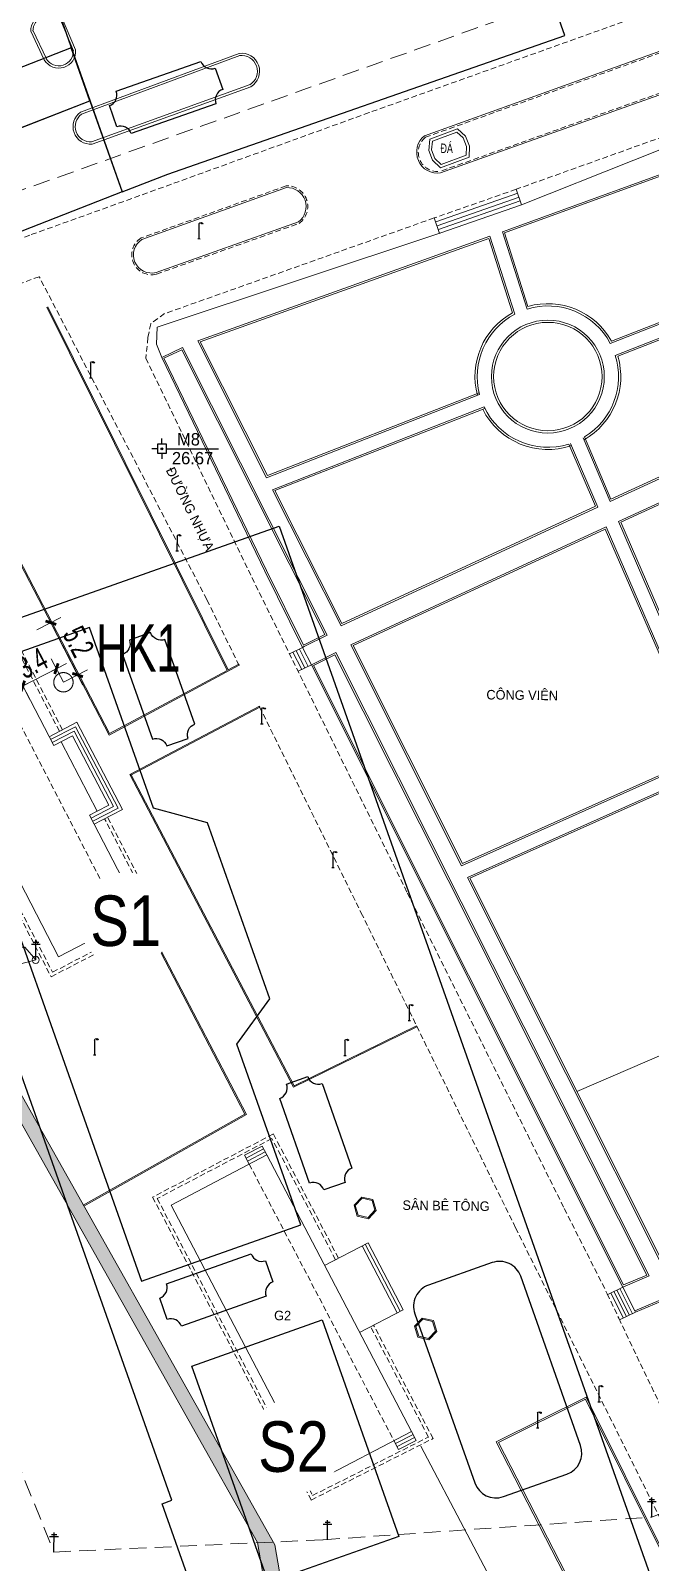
# Model space of a CAD drawing. Header units: inches. Extents: x 496359 to 501064, y 2374078 to 2377203.
# Drawn here: x 498723.6 to 498778.9, y 2376310.5 to 2376447.1 of the extents above; entities that cross this region are included whole.
import ezdxf
from ezdxf.enums import TextEntityAlignment as Align

# ---------------------------------------------------------------- set-up
doc = ezdxf.new("R2010")
doc.units = ezdxf.units.IN
doc.header["$MEASUREMENT"] = 0
doc.linetypes.add('DASHED', pattern=[0.75, 0.5, -0.25])
for name, color, linetype in [('cd', 7, 'Continuous'), ('chu', 6, 'Continuous'), ('MANH', 147, 'Continuous'), ('MOC - DC2', 1, 'Continuous')]:
    doc.layers.add(name, color=color, linetype=linetype)
for name, color, linetype, lineweight in [('EG Text2', 7, 'Continuous', 18), ('ISO', 252, 'Continuous', 20), ('LC Dim', 8, 'Continuous', 18), ('LC Net dam 1', 30, 'Continuous', 30), ('LC Net manh', 239, 'Continuous', 5)]:
    doc.layers.add(name, color=color, linetype=linetype, lineweight=lineweight)
doc.styles.add('dien giai', font='', dxfattribs={"width": 0.8})
doc.styles.add('EG Hai', font='')
doc.styles.add('style1', font='')
doc.styles.get('dien giai').set_extended_font_data('.VnArial NarrowH')
doc.styles.get('EG Hai').set_extended_font_data('.VnArial NarrowH')
doc.styles.get('style1').set_extended_font_data('.VnAvantH')
doc.dimstyles.new('DIM300', dxfattribs={"dimscale": 0.5, "dimtxt": 2, "dimasz": 0.006999999999999999, "dimexe": 1, "dimexo": 0, "dimgap": 0.4, "dimtad": 1, "dimtoh": 1, "dimdec": 1, "dimzin": 1, "dimdsep": 46, "dimtxsty": 'dien giai', "dimblk": 'rowdim', "dimcen": 2.5, "dimclrd": 256, "dimclre": 256, "dimclrt": 2, "dimazin": 0, "dimtfac": 1, "dimtdec": 1, "dimtix": 1, "dimtmove": 2, "dimatfit": 0, "dimldrblk": 'dot leader', "dimfxl": 2, "dimtolj": 1, "dimtzin": 0, "dimlwd": -1, "dimlwe": -1, "dimarcsym": 1})

# ---------------------------------------------------------------- blocks, each defined once
blk = doc.blocks.new('chieusang')
at = {"layer": 'cd', "extrusion": (-0.0005186573852502598, 0.0007689855314360053, 0.999999569827792)}
for p, q in [((-0.0332772229648981, 2.380425113989986, -0.001847772743636344), (0.09694692435004981, 2.571145074982269, -0.001926891952487519)), ((0.09694692435004981, 2.571145074982269, -0.001926891952487519), (0.3404489449858374, 2.614131450036439, -0.001833653691518666)), ((0.3404955751047964, 2.442447978222845, -0.001701607343849165), (0.3404489449858374, 2.614131450036439, -0.001833653691518666)), ((0.3404489449858374, 2.614131450036439, -0.001833653691518666), (0.5553371384485217, 2.542654872302592, -0.001667235817274015)), ((0.5553371384485217, 2.542654872302592, -0.001667235817274015), (0.5840042564504984, 2.471127641705607, -0.001597363969318533)), ((-0.1957841982675745, -5.325337224348914e-05, -0.0001015040129384026), (0.1957841982675745, 5.325337224348914e-05, 0.0001015040129384026)), ((-0.0332772229648981, 2.380425113989986, -0.001847772743636344), (-0.03263954915564682, 0.03259981881637941, -4.199755028322372e-05)), ((0.5410571493612224, 2.37096750359342, -0.001542617082999964), (0.3404955751047964, 2.442447978222845, -0.001701607343849165)), ((0.5840042564504984, 2.471127641705607, -0.001597363969318533), (0.5410571493612224, 2.37096750359342, -0.001542617082999964))]:
    blk.add_line(p, q, dxfattribs=at)
blk = doc.blocks.new('cdien')
at = {"layer": 'cd', "extrusion": (-0.0005186573852502598, 0.0007689855314360053, 0.999999569827792)}
for p, q in [((-0.7965127634761302, 2.784041248790004, -0.002830840675530411), (0.764202508418748, 2.784465769470103, -0.00202169027567578)), ((-0.459985754583613, 3.144412337993913, -0.002933418654703424), (0.4886843127005704, 3.1446703799744, -0.002441582137115539)), ((0, 0), (-0.001049704209435731, 3.504816721539669, -0.002972533856058668))]:
    blk.add_line(p, q, dxfattribs=at)
blk = doc.blocks.new('MOC')
at = {"layer": 'MOC - DC2'}
for points in [[(-0.3999999999650754, 0), (-0.8999999999650754, 0)], [(0, 0.3999999999068677), (0, 0.8999999999068677)], [(0.4000000000232831, 0), (5.02971992577659, 0)], [(0, -0.3999999999068677), (0, -0.8999999999068677)]]:
    blk.add_lwpolyline(points, dxfattribs=at)
blk.add_lwpolyline([(-0.3999999999650754, -0.3999999999068677), (0.4000000000232831, -0.3999999999068677), (0.4000000000232831, 0.3999999999068677), (-0.3999999999650754, 0.3999999999068677)], close=True, dxfattribs=at)
blk.add_circle((0, 0), 0.08684733777688874, dxfattribs=at)
blk = doc.blocks.new('Nền HT mới')
at = {"layer": 'MANH', "lineweight": 0}
h = blk.add_hatch(dxfattribs=at)
h.set_pattern_fill('HONEY', color=8, scale=3, angle=-0.7327842162542569, style=0)
h.set_pattern_definition([(359.2672157837458, (-528735.8516828566, -2369706.462628626), (0.5666073940458045, 0.3175390686054994), [0.375, -0.75]), (119.2672157837457, (-528735.8516828566, -2369706.462628626), (-0.5583005971293142, 0.3319268629130168), [0.375, -0.75]), (59.26721578374574, (-528735.8516828566, -2369706.462628626), (0.008306796916490222, 0.6494659315185162), [-0.75, 0.375])])
h.paths.add_polyline_path([(373.1092219020984, -3.722962686380924), (363.7961468409094, 10.34096246207264), (361.8658737213163, 12.35543450614568), (358.5673005026229, 31.52106355544311), (334.166376602142, 74.77947949985173), (334.6725568717857, 76.41932896519211), (360.1196794436592, 31.30619237752762), (363.3741134472702, 12.39702446054798), (365.0331065233377, 10.66566575313118), (370.7967490493947, 1.320650301353453), (373.562725156783, -3.471924832145305)])
at = {"layer": 'chu', "color": 1, "lineweight": 0, "elevation": -28.37660884582989}
blk.add_lwpolyline([(338.7967997036221, 83.44915834156927), (337.8142791785112, 84.57494208118078), (334.3348650853777, 84.57494208118078)], dxfattribs=at)
at = {"layer": 'chu', "color": 1, "lineweight": 0}
blk.add_circle((338.7967997036221, 83.44915834156927, -1.604608845829887), 0.3160842360812239, dxfattribs=at)
at = {"layer": 'MANH', "color": 1, "linetype": 'DASHED', "lineweight": 0, "ltscale": 3, "elevation": -28.37660884582989}
for points in [[(338.7967997036221, 83.44915834156927), (320.9372687472542, 78.75218239793685), (340.4198307034721, 30.66208399221432), (364.406412449146, 31.76229206746575), (393.6880765697615, 33.78108356561643), (433.643999255034, 49.39235809207094), (462.7996562516828, 58.64023839537185), (490.9721913806325, 67.806685329826), (516.490570748404, 76.1960131003907), (548.2114836397277, 86.54217578744647), (576.2599265967774, 95.70220923045781), (610.1872231193165, 94.17918343324345), (634.8640104292472, 101.1201559965884), (676.1100828622048, 115.4838285725018), (714.1783995190681, 128.7140492405197), (753.3494455207883, 142.3852030001035), (783.9266047371248, 137.9797868718779), (839.4067749214637, 172.2770477141639), (890.5681682357144, 190.1992028066343), (916.2905602030851, 216.6503986105708), (939.1233456598175, 240.4923366256444), (989.3405894268117, 305.8709477888806)], [(92.05397378362704, 52.59126531560105), (119.8372661278163, 64.47791280405727), (146.6922890609758, 76.34943083109465), (173.1521699801133, 88.05598889658359), (201.0561313010448, 100.3851293208463), (229.3532385627086, 112.3322104969448), (266.9531454417784, 126.3934896941682), (296.5501003887666, 137.3038621385967), (334.3875264279241, 150.9350684950514), (394.9938395019899, 172.5437326034917), (493.5742207051417, 208.2238915417729), (554.5115545343187, 229.5192965571223), (562.7696912618167, 214.4644507662779), (570.4642220179712, 194.2833937713331), (580.6338466708012, 169.793330022545), (591.5462436643475, 141.9184900256259), (602.4513404187792, 113.3946903175129), (610.1872231207135, 94.17918343370911)]]:
    blk.add_lwpolyline(points, dxfattribs=at)
at = {"layer": 'MANH', "color": 3, "linetype": 'DASHED', "lineweight": 0, "elevation": -28.37660884582989}
for points in [[(407.5810838874359, 172.9943503150171), (398.8936009396029, 169.8416369859515), (368.5141192826604, 158.9732758281207), (345.9296974916988, 150.7964426166764), (338.3895400357478, 148.0956539278304)], [(402.4971276015904, 159.6167147070555), (381.6097247889311, 152.1342348553626), (374.305492145887, 149.5824410747191), (350.2884167908387, 141.0509012732109), (349.0450572434975, 140.1529018966867)], [(116.693713293299, 56.55746839888525), (131.7106805241829, 63.02694327565041), (142.0755757662164, 67.56575629482177), (154.4243419534805, 73.09827856341508), (167.0199505900428, 78.92966837011409), (181.0208370197261, 85.32113167544958), (193.8207254872586, 91.0949042043103), (206.3888318597501, 96.65262335999068), (218.775740349146, 102.0396459209187), (232.1957060017203, 107.815488360302), (246.1790244379708, 113.5371215636296), (258.5762636612099, 118.5589821389331), (269.6159038016385, 122.9171509714251), (280.0363529713986, 126.7951994626237), (338.3895400357478, 148.0956539278304)], [(339.1096330203045, 144.3451378177306), (288.2157706000771, 125.5244877500845)], [(356.9218340457346, 109.6993242646022), (354.0340220556873, 115.583915366271), (339.1096330203045, 144.3451378177306)], [(349.0450572434975, 140.1529018966867), (348.7999628735752, 138.9137625465555)], [(348.7999628735752, 138.9137625465555), (348.6055215601855, 137.0820994842252), (358.0602347657014, 117.529582658728), (371.9284994113304, 89.39091805409771), (385.8981906277522, 61.28495896509048), (389.7274521503759, 53.69636534102392), (390.753434448915, 51.49906419584659), (425.2239058110908, -20.69868844287339), (430.0166421708464, -30.91481898171696)], [(429.3908967255311, -37.61536423122379), (422.2084276056894, -22.12423963198307), (381.5540096205123, 59.57837776973975), (367.9158379362243, 87.41007457621527), (358.7188284910562, 106.0559349688156)]]:
    blk.add_lwpolyline(points, dxfattribs=at)
at = {"layer": 'MANH', "lineweight": 0, "elevation": -28.37660884582989}
for points in [[(340.9411793744703, 167.3946139765358), (342.1579869668394, 164.4837239183871)], [(341.1061638670553, 167.5184991103051), (342.3425136289488, 164.5608595846606)], [(338.3525188242829, 166.2346108834645), (339.5649069867841, 163.6768962898677)], [(338.533243446499, 166.3202765760398), (339.7456316090002, 163.762561982443)], [(382.1022258909697, 150.7628240249505), (402.0973933173273, 158.7017521387352), (402.9219756478024, 156.6619202335751)], [(389.9965773193444, 138.4001810089139), (404.535648900438, 144.0843734507835), (399.8582920724921, 155.4241202780431), (380.4001698193069, 148.3453941652006), (382.5776941850245, 141.4594951010695)], [(390.1120165911898, 138.6063693714714), (404.3387157441512, 144.1684367525777), (399.7744517542351, 155.2340021999007), (380.5865279848267, 148.2535723680085), (382.661218869097, 141.6928595499521)], [(381.7460304134338, 151.7823949064514), (374.4391357810282, 149.2296711378185), (374.4245692266313, 149.2244966886392)], [(382.1022258909697, 150.7628240249505), (381.6108074078847, 152.1346226809001)], [(381.8647622392791, 151.4425379461063), (374.5587549365637, 148.8901241733147), (374.5450740809947, 148.8852643491155)], [(381.9834940651244, 151.1026809852956), (374.6783740932633, 148.5505772097422), (374.6655789376864, 148.5460320109887)], [(382.1022258909697, 150.7628240249505), (374.7979932479257, 148.2110302447727), (374.78608379042, 148.2067996709993)], [(374.305492145887, 149.5824410747191), (374.7860620245383, 148.2068619736856)], [(374.7979932479257, 148.2110302447727), (349.6118808782821, 139.8404545955746), (349.555807358357, 138.3281305715827), (350.0248721712896, 137.1407340308106)], [(381.4858205369719, 141.0058766612237), (379.2769537578033, 147.9447263739457), (353.2295053488388, 138.6150880427485), (359.3702336589386, 126.4265119754164), (378.346069356955, 133.8453008066317)], [(381.2898105882969, 141.1271115769086), (379.1811778603633, 147.7510898699438), (353.439792541908, 138.5310767846568), (359.4427665809681, 126.6159256803257), (378.3094508533295, 133.9920406923084)], [(387.5809695877297, 129.9870564219927), (389.9835852162259, 124.3118648710115), (409.0743913123197, 133.0884275016761), (404.97710634751, 143.0226407525515), (390.4453555902046, 137.3279461529492)], [(387.7111508665885, 130.0643136551989), (390.0614304827805, 124.5127444140999), (408.8807581037445, 133.1645010085231), (404.8946270283241, 142.8292122720195), (390.6754105686605, 137.2569934436506)], [(339.791846962883, 141.6205885116397), (355.8619576761312, 109.2440201709433)], [(339.8814200751995, 141.6650481288707), (355.9501155529915, 109.2913310732147)], [(356.933077411556, 109.705358141513), (345.3405648271482, 103.4841077057099), (326.5502673314231, 139.7053819517059)], [(355.8619576763058, 109.2440201709433), (345.3826332984072, 103.620174530839), (326.6390338738611, 139.7514308490245)], [(362.5819750064447, 111.3032442326112), (359.2293196259461, 118.1057712756483), (350.0248721712896, 137.1407340308106), (351.8729677653218, 138.0343895111619), (364.7548942764452, 112.3936354759535)], [(362.6491821341961, 111.5035911709456), (364.5535198307525, 112.460331297425), (351.8052586725144, 137.835031925646), (350.2252123353001, 137.0709929479672), (359.3641150582162, 118.1715778759135), (362.6502077006198, 111.5041064158468)], [(378.7478335690148, 132.7439275727993), (359.9072129470342, 125.3606753893582), (366.0149932208633, 113.2374970446726), (388.8879727657813, 123.8018351084938), (386.4494240271788, 129.4824866605377)], [(378.8139667260739, 132.6087372684306), (360.115265176345, 125.2811002539856), (366.0837196480179, 113.4344661649702), (388.6925542139261, 123.8768036453439), (386.308422066043, 129.4306905823214)], [(397.8110436149336, 106.1572735779373), (390.73091102747, 122.5341618214188), (409.8012959591624, 131.2957120611718)], [(397.8783090785191, 106.3796811201064), (390.9267882041213, 122.4590806327215), (409.7212746850028, 131.0938742206818), (418.0525529728084, 110.5470098042315), (403.7722318481001, 104.131951192805)], [(394.5235734243806, 99.7873064707419), (376.7492980323777, 91.84646496962887), (366.8862681587389, 111.5332147962799), (389.6234658171934, 122.0372844659178)], [(394.2950648882006, 99.84950694110375), (376.8191311418823, 92.04195265745875), (367.0897305212029, 111.4619765686257), (389.5469439642666, 121.836699880605), (396.5150746143818, 105.7658687489493)], [(396.7243872712761, 105.6601934930695), (389.6234658171934, 122.0372844659178)], [(362.716521446423, 111.3695560376545), (364.7548942764452, 112.3936354759535)], [(340.4017396550671, 102.5447746184109), (335.8689391333073, 111.3148821703544)], [(362.5819750064447, 111.3032442326112), (361.4128901462, 110.7270556156909)], [(361.724150151601, 110.8722726343585), (362.5030894012352, 109.3218376361219)], [(362.0100917698628, 111.0159298339313), (362.7890310194971, 109.465494835229)], [(362.2960333881829, 111.1595870335041), (363.0749726378172, 109.6091520348018)], [(362.5819750064447, 111.3032442326112), (362.716521446423, 111.3695560376545)], [(362.5819750064447, 111.3032442326112), (363.360914256079, 109.7528092343746)], [(365.5334337535942, 110.8439962025186), (393.4529059270326, 55.27184880891946), (391.1090900025492, 54.28474348917734), (363.360914256079, 109.7528092343746)], [(363.4950646499683, 109.8199186357124), (365.5334337535942, 110.8439962025186)], [(363.5624039621953, 109.6858835024213), (365.4667379322391, 110.6426217569424), (393.2468645632662, 55.34783386945855), (391.1803726021362, 54.47752439411488), (363.5621741503755, 109.6857680444991)], [(356.8857904605147, 109.7934713884642), (355.9501155531661, 109.2913310732147)], [(356.8857904605147, 109.7934713884642), (356.9330774116142, 109.705358141513)], [(363.360914256079, 109.7528092343746), (362.1799213787353, 109.1707516991919)], [(363.360914256079, 109.7528092343746), (363.4950646499683, 109.8199186357124)], [(340.8194412888306, 83.71421419963372), (328.5178332340483, 107.5154878687499)], [(347.1797894056699, 99.97129829594996), (358.7286172572685, 106.0610966709828)], [(347.2240255817351, 99.88161462539938), (358.7728534333337, 105.9714130004322)], [(358.7728534333337, 105.9714130004322), (358.7286172572685, 106.0610966709828)], [(339.9885062630683, 103.3443026970526), (342.4640227994578, 104.6329901897734), (346.5359238706342, 96.85827819066253), (344.6898697454644, 95.90415133996066)], [(340.1270321284001, 103.078200113905), (342.3371067108865, 104.2287056473469), (346.1302228099712, 96.98629363015425), (343.8766260918392, 95.82152976462748)], [(340.2655579936736, 102.8120975307575), (342.210190622257, 103.8244211044548), (345.7245217493664, 97.11430907057729), (343.7388822214025, 96.08803797461223)], [(340.4040838590054, 102.5459949480755), (342.0832745338021, 103.4201365620283), (345.3188206887035, 97.24232451006901), (344.2766381351439, 96.70367597084623)], [(344.2766381352603, 96.70367597084623), (341.0762142307403, 102.8958879862366)], [(347.1797894056699, 99.97129829594996), (361.7794475822639, 72.09330110944938), (372.7593176726414, 77.48631898448002)], [(347.2683766107702, 100.0176912596835), (361.8228265092521, 72.22601912491155), (372.7188928932346, 77.57769625535366)], [(406.7374719114205, 80.09598074987662), (413.6278047811984, 63.97054044757169), (394.8094435105495, 55.85254734050613), (377.267979386791, 90.80174603540581), (395.0063216344033, 98.72674556024504)], [(394.9018082194425, 98.51576211111751), (377.4724267558822, 90.72879769880456), (394.8800056084337, 56.04634885484484), (413.4311334319691, 64.04906097374987), (406.5410325474268, 80.17395836109426), (407.4405294032813, 80.56621879007798), (400.6552354353526, 96.25602884072941)], [(344.2766381352603, 96.70367597084623), (343.6011383515479, 96.35454618506265)], [(348.1705471880896, 87.5136085012382), (343.6011383516643, 96.35454618506265)], [(344.6898697454644, 95.90415133996066), (344.014369961752, 95.55502155371141)], [(387.0128418253198, 71.72070011165124), (426.8358020640489, 88.88548056775835)], [(340.8194412888306, 83.71421419963372), (348.1705471880896, 87.5136085012382)], [(348.7563415923551, 86.38475963374731), (357.4337099758604, 69.7035830006389), (343.0403831372432, 61.58468948112932)], [(348.845056400115, 86.43090812111404), (357.5670340672996, 69.66397561034319), (343.0895133322383, 61.49759054923561)], [(372.7188279815064, 77.57784298336264), (372.7593176726414, 77.48631898448002)], [(373.1092219020984, -3.722962686380924), (363.7961468409094, 10.34096246207264), (361.8658737213163, 12.35543450614568), (358.5673005026229, 31.52106355544311), (334.166376602142, 74.77947949985173), (334.6725568717857, 76.41932896519211), (360.1196794436592, 31.30619237752762), (363.3741134472702, 12.39702446054798), (365.0331065233377, 10.66566575313118), (370.7967490493947, 1.320650301353453), (373.562725156783, -3.471924832145305), (373.1092219020984, -3.722962686380924)], [(359.3870963053823, 66.06040384801236), (350.8575232669873, 61.59729710634929)], [(358.9698396067297, 66.85783525457737), (357.405868305189, 66.03948586801198)], [(357.823125003667, 65.24205446191263), (357.405868305189, 66.03948586801198)], [(359.108925172889, 66.59202478541192), (357.5449538713483, 65.7736753993122)], [(359.2480107390484, 66.32621431671214), (357.6840394375076, 65.50786493061241)], [(358.9698396067297, 66.85783525457737), (359.3870963052077, 66.06040384801236)], [(359.3870963053823, 66.06040384801236), (372.2810016832127, 41.41848644888159)], [(350.8575232669873, 61.59729710634929), (363.7514286448177, 36.95537970721853)], [(368.4154804370528, 58.23724607978147), (364.5412908151675, 56.21007288567853)], [(367.8838594994204, 57.9590749474628), (371.0078448448376, 51.98873573815581)], [(368.1496699681784, 58.09816051362213), (371.2736553135956, 52.12782130431515)], [(368.4154804369364, 58.23724607978147), (371.5394657823535, 52.26690687047449)], [(391.1090900025492, 54.28474348917734), (389.7712138539691, 53.60964110395071)], [(390.0404061498748, 53.7389277479997), (391.1711003594728, 51.52507689450067)], [(390.3075771130434, 53.87538168294486), (391.4419234657007, 51.65438009001446)], [(390.574748076212, 54.01183561835569), (391.712746572045, 51.78368328552824)], [(390.8419190393806, 54.14828955376652), (391.9835696781565, 51.91298648104203)], [(391.1090900025492, 54.28474348917734), (392.1862064460338, 52.17579560814556)], [(442.7018280367529, 54.16890682181474), (402.6313177805323, 37.10497896740344), (394.5603012782567, 53.1845154538205), (392.1862064460338, 52.17579560814556)], [(442.76059818862, 54.0308993243998), (402.5604618171974, 36.9117705090357), (394.4893937768693, 52.99140967330095), (392.2448642206773, 52.03774030920249)], [(371.53946578247, 52.26690687047449), (367.6652761605847, 50.23973367637154)], [(392.2448642206773, 52.03774030920249), (390.8208546882424, 51.35785377532375)], [(392.1862064460338, 52.17579560814556), (392.2507732915155, 52.04056156700608)], [(387.0021143094682, 26.55500034889337), (379.8316915004443, 40.48584327887875), (387.8565577986928, 44.47893773665783), (394.8357548135145, 30.45294273452964), (401.1264366274163, 17.81064713880551), (393.729548303997, 13.87892548874152), (387.0021143094682, 26.55500034889337)], [(372.2810016832127, 41.41848644888159), (363.7514286448177, 36.95537970721853)], [(372.420087249372, 41.15267598018181), (370.8561159477149, 40.33432659408209)], [(372.6982583816907, 40.62105504278225), (372.2810016832127, 41.41848644888159)], [(370.7170303815556, 40.60013706278187), (371.1342870799754, 39.80270565668252)], [(372.5591728155314, 40.88686551148203), (370.9952015138742, 40.0685161253823)], [(372.6982583816907, 40.62105504278225), (371.1342870800336, 39.80270565668252)], [(380.3712428711633, 21.68140496447813), (379.5181047772685, 23.47446251841393), (381.3844609361304, 24.42867145216223), (373.1081405048653, 40.09479979047683)]]:
    blk.add_lwpolyline(points, dxfattribs=at)
for points in [[(400.9336445506824, 162.8729766359938), (374.8797850151941, 153.5894240671223, -0.7664627224873997), (373.4480202319146, 156.9010059558241), (399.3886436506336, 166.2450116625441)], [(349.5251821088068, 144.7186312446756), (362.2121609611831, 149.2320508295124, 0.732920307414753), (361.1437925008404, 152.2943228012336), (348.2402650766935, 147.656138255672)]]:
    blk.add_lwpolyline(points, format="xyb", dxfattribs=at)
at = {"layer": 'MANH', "color": 3, "linetype": 'DASHED', "lineweight": 0, "elevation": -28.37660884582989}
for points in [[(400.8832970212725, 163.0142746413512), (374.8437031467956, 153.7358052352829, -0.7575772230124199), (373.5225053116492, 156.7684015305167), (399.4394774868315, 166.1038878829604)], [(349.5754582192794, 144.5773078118837), (362.28331530991, 149.0981548739983, 0.7428201424660466), (361.1150022157863, 152.4433701903945), (348.1895257794577, 147.7972960527441)]]:
    blk.add_lwpolyline(points, format="xyb", dxfattribs=at)
at = {"layer": 'MANH', "color": 2, "lineweight": 0, "elevation": -28.37660884582989}
for points in [[(342.7844634247058, 159.0083390878899), (356.9166559712658, 164.250029066523)], [(342.8793142513068, 158.8302058120644), (356.9862068666307, 164.0625119395008)], [(343.7798010938614, 156.3621763390875), (357.9067745184921, 161.4663530745929)], [(343.8221822975947, 156.1648349929055), (357.974736033827, 161.2782540781809)]]:
    blk.add_lwpolyline(points, dxfattribs=at)
at = {"layer": 'MANH', "lineweight": 0, "elevation": -28.37660884582989}
for points in [[(373.9051969412294, 156.5991343664391), (376.3761327352304, 157.5166082367687), (377.103989799919, 156.8752471110238), (377.4446170369092, 155.9838178734681), (377.4121236744149, 155.0071535603529), (374.8768094402667, 154.0605006487494), (374.1585143620077, 154.7457430734685), (373.8265155036397, 155.6080595803833)], [(374.1417862188, 156.4203041642359), (376.3230125071759, 157.2302070874175), (376.8924609199794, 156.7284298948398), (377.1930777574935, 155.9417087835645), (377.1678289272286, 155.1827958998656), (374.9360663495654, 154.3494851751639), (374.3716662026172, 154.887914209572), (374.0802257887599, 155.6448863292499)], [(367.8611935087292, 62.31164254289251), (367.1646737930178, 61.57186733320486), (367.4570780593249, 60.59877596045044), (368.4460020413435, 60.365459796918), (369.1425217572878, 61.10523500613999), (368.8501174909807, 62.07832637936008)], [(367.8944232980184, 62.20105721656364), (367.2770583896827, 61.54535251151901), (367.5362328667588, 60.68284646509346), (368.4127722520543, 60.47604512324688), (369.0301371606229, 61.13174982782584), (368.7709626835467, 61.99425587471706)], [(373.2501988554186, 51.52654832735789), (372.5536791397071, 50.78677311767024), (372.8460834060143, 49.81368174491581), (373.8350073880329, 49.58036558138338), (374.5315271039772, 50.32014079060536), (374.23912283767, 51.29323216382545)], [(373.2834286447078, 51.41596300102901), (372.6660637363721, 50.76025829598439), (372.9252382134482, 49.89775224955883), (373.8017775987437, 49.69095090771225), (374.4191425073122, 50.34665561229122), (374.1599680302361, 51.20916165918243)], [(387.1350527282966, 26.62448607007173), (380.0346511840517, 40.41929026594516), (387.7890875329658, 44.2778214439204), (394.7014615342532, 30.38611972093713), (400.9270902233593, 17.87456048367676), (393.7916814982937, 14.08182497922462)]]:
    blk.add_lwpolyline(points, close=True, dxfattribs=at)
at = {"layer": 'MANH', "color": 5, "linetype": 'DASHED', "lineweight": 0, "elevation": -28.37660884582989}
for points in [[(341.1744364177621, 103.961666118299), (336.4813489765556, 113.0418983972086), (326.6842420694347, 108.0350783890499), (340.1681503489426, 81.94627848075834), (349.9420967249362, 86.99790971487892)], [(340.9083326876907, 103.8231396553492), (336.3519545609061, 112.6388653926006), (327.0891271206247, 107.9050893708518), (340.2969146893056, 82.3505305614708), (349.5378446443983, 87.12667405506727), (344.9355945315374, 96.03115336731207)], [(349.9420967249362, 86.99790971487892), (345.2021027422206, 96.16889723710847)], [(359.9730683635034, 67.93106275512037), (349.2170024868728, 62.30294163892177), (363.3440753127843, 35.30428208125886), (374.2070677096535, 40.78580196056646), (368.9086234874603, 50.89031628001612)], [(365.5136124599421, 56.71884105814752), (359.8465755458501, 67.52628815913704), (349.6218985217902, 62.17621673638132), (363.4728367520775, 35.70528603153434), (373.7998673146985, 40.91635690903422), (368.6428129173046, 50.7512306607714)], [(365.7794230300979, 56.85792667739224), (359.9730683635034, 67.93106275512037)]]:
    blk.add_lwpolyline(points, dxfattribs=at)
at = {"layer": 'MANH', "linetype": 'DASHED', "lineweight": 0, "elevation": -28.37660884582989}
for points in [[(346.5864327625068, 86.6948643009564), (334.2848247077245, 110.4961379700726)], [(357.8231250037252, 65.24205446191263), (370.7170303815556, 40.60013706278187)]]:
    blk.add_lwpolyline(points, dxfattribs=at)
at = {"layer": 'MANH', "lineweight": 0}
for radius in [5.029940407187365, 4.829940407187364]:
    blk.add_circle((384.4369920364743, 135.4432114469273, -1.731608845829889), radius, dxfattribs=at)
for centre, radius, start, end in [((340.0318283581919, 166.2277899062647, -1.784608845829887), 1.679323386488588, 50.22733599428517, 179.7672787267816), ((340.0318283581919, 166.2277899062647, -1.784608845829887), 1.479323386488588, 52.06933828252958, 179.7672787267816), ((340.8549376787314, 164.4292432111142, -1.934608845829889), 1.493387115276937, 210.2507707973665, 5.056196957776599), ((340.8549376787314, 164.4292432111142, -1.934608845829889), 1.293387115276937, 210.2507707973665, 5.056196957776599), ((349.1262020754557, 146.2921984954191, -0.8056088458298873), 1.622760880861514, 121.8954884022455, 284.680085828706), ((384.4369920364743, 135.4432114469273, -1.731608845829889), 6.497035612470788, 118.9733448866075, 194.9055885610959), ((384.4369920364743, 135.4432114469273, -1.731608845829889), 6.297035612470788, 117.9473780703432, 194.6998854864397), ((384.4369920364743, 135.4432114469273, -1.731608845829889), 6.297035612470788, 28.00711498650869, 107.1734631923271), ((384.4369920364743, 135.4432114469273, -1.731608845829889), 6.497035612470788, 29.13451932194224, 105.8619532346263), ((384.4369920364743, 135.4432114469273, -1.731608845829889), 6.497035612470788, 299.7350907464006, 16.21606696872438), ((384.4369920364743, 135.4432114469273, -1.731608845829889), 6.297035612470788, 301.3290591726556, 17.42170215314911), ((384.4369920364743, 135.4432114469273, -1.731608845829889), 6.497035612470788, 206.5866849614656, 288.8007207683209), ((384.4369920364743, 135.4432114469273, -1.731608845829889), 6.297035612470788, 205.3825160360148, 287.2890394914182)]:
    blk.add_arc(centre, radius, start, end, dxfattribs=at)
at = {"layer": 'MANH', "color": 2, "lineweight": 0}
for centre, radius, start, end in [((357.1368660237686, 162.6541847804947, -1.082608845829888), 1.610965999576588, 301.3392341100591, 97.85661104503919), ((357.1368660237686, 162.6541847804947, -1.082608845829888), 1.410965999576588, 301.3392341100591, 97.85661104503919), ((343.688510576093, 157.7271588658368, -28.37660884582989), 1.568031891899511, 125.2081789181509, 274.8902910751068), ((343.6885105759766, 157.7271588663025, -55.67060884582989), 1.368031891409196, 126.2638088153704, 273.8262640140177)]:
    blk.add_arc(centre, radius, start, end, dxfattribs=at)
at = {"layer": 'MANH', "color": 3, "linetype": 'DASHED', "lineweight": 0}
blk.add_arc((349.1262020754557, 146.2921984954191, -0.8056088458298873), 1.772760880861514, 121.8954884022455, 284.680085828706, dxfattribs=at)
at = {"layer": 'MOC - DC2', "lineweight": 0}
blk.add_point((350.0468110339179, 129.0081855691424, -1.706608845829887), dxfattribs=at)
at = {"layer": 'cd', "lineweight": 0}
for name, p, xscale, yscale, zscale, rotation in [('chieusang', (353.3401556641375, 147.7354188211648, -0.6366088458298904), 0.5500000000465661, 0.5500000000465661, 0.5500000000465661, 359.2672157837458), ('chieusang', (343.7007719248113, 135.3388681574179, -1.762599541297412), 0.5499999999883585, 0.5499999999883585, 0.5499999999883585, 359.8380142929382), ('chieusang', (351.4041832812409, 119.9180869035808, -1.693599541297413), 0.5499999999883585, 0.5499999999883585, 0.5499999999883585, 359.8380142929382), ('chieusang', (358.9445056553277, 104.4913909355564, -1.905599541297413), 0.5499999999883585, 0.5499999999883585, 0.5499999999883585, 359.8380142929382), ('chieusang', (365.2961797565849, 91.68011066777763, -1.86259954129741), 0.5499999999883585, 0.5499999999883585, 0.5499999999883585, 359.8380142929382), ('cdien', (338.7967997036221, 83.44915834156927, -1.062608845829889), 0.5, 0.5, 0.5, 359.2672157837458), ('chieusang', (372.0822280485927, 78.03520694555846, -1.976599541297411), 0.5499999999883585, 0.5499999999883585, 0.5499999999883585, 359.8380142929382), ('chieusang', (344.0449834257643, 74.98953034490478, -2.39459954129741), 0.5499999999883585, 0.5499999999883585, 0.5499999999883585, 359.8380142929382), ('chieusang', (366.3531389303434, 74.93722375104335, -2.232599541297411), 0.5499999999883585, 0.5499999999883585, 0.5499999999883585, 359.8380142929382), ('chieusang', (389.0081490072234, 44.06396050512922, -1.99359954129741), 0.5499999999883585, 0.5499999999883585, 0.5499999999883585, 359.8380142929382), ('chieusang', (383.5257602590182, 41.72288412595299, -2.146599541297412), 0.5499999999883585, 0.5499999999883585, 0.5499999999883585, 359.8380142929382), ('cdien', (393.6880765697615, 33.78108356561643, -1.991608845829887), 0.5, 0.5, 0.5, 359.2672157837458), ('cdien', (364.7868335010762, 31.75754036376384, -2.368608845829886), 0.5, 0.5, 0.5, 359.2672157837458), ('cdien', (340.4198307034721, 30.66208399221432, -3.169608845829888), 0.5, 0.5, 0.5, 359.2672157837458)]:
    blk.add_blockref(name, p, dxfattribs=dict(at, xscale=xscale, yscale=yscale, zscale=zscale, rotation=rotation))
at = {"layer": 'MOC - DC2', "lineweight": 0}
blk.add_blockref('MOC', (350.0488110338965, 129.0101855690045, -1.684608845829885), dxfattribs=at)
at = {"layer": 'chu', "color": 6, "lineweight": 0, "style": 'style1', "width": 0.7}
blk.add_text('®¸', height=0.85, rotation=359.2672157837458, dxfattribs=at).set_placement((374.8635940101858, 155.3709270124709, -27.85260884582989))
at = {"layer": 'chu', "color": 6, "lineweight": 0, "style": 'style1'}
for s, rotation, p in [('§¦êNG NHùA ', 296.2753651683294, (350.3714923789421, 127.1063565490222, -28.37660884582989)), ('C¤NG VI£N', 359.2672157837458, (378.9525914180604, 106.6650862069255, -28.37660884582989)), ('s©n bª t«ng', 359.2672157837458, (371.4733776788971, 61.16304588638377, -28.37660884582989)), ('G2', 359.2672157837458, (360.0357795559148, 51.33032912243289, -28.37660884582989))]:
    blk.add_text(s, height=0.85, rotation=rotation, dxfattribs=at).set_placement(p)
at = {"layer": 'MOC - DC2', "lineweight": 0, "style": 'style1'}
for s, p in [('M8', (351.3889337246119, 129.3032337952791, -1.684608845829885)), ('26.67', (350.935478358243, 127.6219801245643, -1.684608845829885))]:
    blk.add_text(s, height=1.1, dxfattribs=at).set_placement(p)
blk = doc.blocks.new('rowdim')
blk.add_line((-200, 7.105427357601002e-15), (200, 7.105427357601002e-15))
at = {"const_width": 50}
blk.add_lwpolyline([(-70.71067811865474, -70.71067811865474), (70.71067811865476, 70.71067811865476)], dxfattribs=at)
blk = doc.blocks.new('*D318')
at = {"layer": 'Defpoints', "color": 0, "transparency": 16777216}
for p in [(498725.4424839579, 2376394.274154085), (498724.1798579064, 2376393.628887943), (498726.561734241, 2376388.968145785)]:
    blk.add_point(p, dxfattribs=at)
at = {"layer": 'LC Dim', "transparency": 16777216}
for p, q in [((498724.1798579064, 2376393.628887943), (498726.3329403775, 2376394.729222613)), ((498727.8220849496, 2376389.617864209), (498725.4447593004, 2376394.269701803)), ((498726.561734241, 2376388.968145785), (498728.7148167118, 2376390.068480455))]:
    blk.add_line(p, q, dxfattribs=at)
at = {"layer": 'LC Dim', "transparency": 16777216, "xscale": 0.005, "yscale": 0.005, "zscale": 0.005}
for p, rotation in [((498725.4424839579, 2376394.274154085), 117.0693435164914), ((498727.8243602922, 2376389.613411928), 297.0693435164914)]:
    blk.add_blockref('rowdim', p, dxfattribs=dict(at, rotation=rotation))
at = {"layer": 'LC Dim', "color": 2, "transparency": 16777216, "insert": (498727.8988906821, 2376392.590501813), "char_height": 2, "attachment_point": 5, "rotation": 297.06934351649136, "style": 'dien giai'}
blk.add_mtext('\\A1;5.2', dxfattribs=at)
blk = doc.blocks.new('dot leader')
at = {"const_width": 50}
blk.add_lwpolyline([(-25, 0, 1), (25, 0, 1)], format="xyb", close=True, dxfattribs=at)
blk = doc.blocks.new('*D319')
at = {"layer": 'Defpoints', "color": 0, "transparency": 16777216}
for p in [(498722.9489790357, 2376388.63434925), (498726.5617342409, 2376388.968145786), (498723.5744515533, 2376387.4241788)]:
    blk.add_point(p, dxfattribs=at)
at = {"layer": 'LC Dim', "transparency": 16777216}
for p, q in [((498726.5617342409, 2376388.968145786), (498725.4771154895, 2376391.066676938)), ((498725.93181992, 2376390.176020505), (498722.953420839, 2376388.636644981)), ((498723.5744515533, 2376387.4241788), (498722.489832802, 2376389.522709952))]:
    blk.add_line(p, q, dxfattribs=at)
at = {"layer": 'LC Dim', "transparency": 16777216, "xscale": 0.005, "yscale": 0.005, "zscale": 0.005}
for p, rotation in [((498725.9362617233, 2376390.178316236), 27.33202923490753), ((498722.9489790357, 2376388.63434925), 207.3320292349075)]:
    blk.add_blockref('rowdim', p, dxfattribs=dict(at, rotation=rotation))
at = {"layer": 'LC Dim', "color": 2, "transparency": 16777216, "insert": (498723.7897933609, 2376390.669428955), "char_height": 2, "attachment_point": 5, "rotation": 27.33202923490756, "style": 'dien giai'}
blk.add_mtext('\\A1;3.4', dxfattribs=at)

msp = doc.modelspace()

# ---------------------------------------------------------------- linework, layer by layer
at = {"layer": 'LC Net dam 1'}
for points in [[(498771.2345539944, 2376446.612978761), (498753.0911947131, 2376497.910760745), (498713.6645765323, 2376483.96607793), (498731.8069080227, 2376432.671201879), (498735.8579044747, 2376434.250105006)], [(498718.3322070314, 2376436.677414197), (498728.9291562813, 2376440.807637868), (498727.261092304, 2376445.523852817), (498716.5164676736, 2376441.336071792), (498709.7319575297, 2376458.74314598), (498665.0042421207, 2376441.310254293), (498672.3333997509, 2376422.505734282), (498663.8224198195, 2376419.284271674), (498665.0614094822, 2376416.010908783), (498677.1071150132, 2376420.57028858), (498680.2263192409, 2376412.567320311), (498716.9178963614, 2376426.868109394), (498713.7853702748, 2376434.905257667), (498713.7853702748, 2376434.905257667)], [(498731.8069080227, 2376432.671201879), (498716.9178963614, 2376426.868109394), (498713.7853702748, 2376434.905257667), (498728.9291562813, 2376440.807637868)]]:
    msp.add_lwpolyline(points, close=True, dxfattribs=at)
for points in [[(498732.6065215676, 2376437.870392409, 0.414213562373095), (498731.3303068139, 2376438.479716545), (498730.6634161961, 2376440.365255434, 0.414213562373095), (498731.272740332, 2376441.641470188), (498738.8148958903, 2376444.309032658, 0.414213562373095), (498740.0911106439, 2376443.699708522), (498740.7580012617, 2376441.814169633, 0.414213562373095), (498740.1486771258, 2376440.537954879)], [(498734.5039612103, 2376383.906779297, -0.414213562373095), (498735.7801759639, 2376383.297455161), (498737.6657148535, 2376383.964345778, -0.414213562373095), (498738.2750389896, 2376385.240560532), (498735.607476519, 2376392.78271609, -0.414213562373095), (498734.3312617654, 2376393.392040226), (498732.4457228758, 2376392.725149609, -0.414213562373095), (498731.8363987398, 2376391.448934855)], [(498745.8344328042, 2376351.871473563, 0.414213562373095), (498746.4437569401, 2376353.147688316), (498748.3292958296, 2376353.814578934, 0.414213562373095), (498749.6055105833, 2376353.205254798), (498752.2730730539, 2376345.66309924, 0.414213562373095), (498751.663748918, 2376344.386884486), (498749.7782100284, 2376343.719993868, 0.414213562373095), (498748.5019952748, 2376344.329318005)], [(498737.0825186527, 2376331.57140463, 0.414213562373095), (498735.806303899, 2376332.180728766), (498735.1394132813, 2376334.066267655, 0.414213562373095), (498735.7487374172, 2376335.342482409), (498743.2908929755, 2376338.01004488, 0.414213562373095), (498744.5671077291, 2376337.400720744), (498745.2339983468, 2376335.515181854, 0.414213562373095), (498744.624674211, 2376334.238967101)], [(498757.883466142, 2376332.681057364), (498763.2185910832, 2376317.596746247, 0.414213562373095), (498765.7710205904, 2376316.378097975), (498771.4276372591, 2376318.378769828, 0.414213562373095), (498772.6462855311, 2376320.931199335), (498767.3111605899, 2376336.015510452, 0.414213562373095), (498764.7587310827, 2376337.234158724), (498759.1021144139, 2376335.233486871, 0.414213562373095)]]:
    msp.add_lwpolyline(points, format="xyb", close=True, dxfattribs=at)
at = {"layer": 'LC Net dam 1', "const_width": 0.1}
msp.add_lwpolyline([(498725.6981353687, 2376388.968145786, 1), (498727.4253331132, 2376388.968145786, 1)], format="xyb", close=True, dxfattribs=at)

# ---------------------------------------------------------------- block references
at = {"layer": 'LC Net manh'}
msp.add_blockref('Nền HT mới', (498385.2951889661, 2376280.772814431, 2.924608845829887), dxfattribs=at)

# ---------------------------------------------------------------- texts
at = {"layer": 'EG Text2', "style": 'EG Hai', "width": 0.8}
msp.add_text('hk1', height=4.224421042167349, rotation=1.85823553869546e-09, dxfattribs=at).set_placement((498733.2406840127, 2376392.030783785, -25.452), align=Align.MIDDLE_CENTER)

# ---------------------------------------------------------------- dimensions: what is measured, and where the dimension line sits
at = {"layer": 'LC Dim'}
for p2, distance, picture, middle in [((498724.1798579069, 2376393.628887943, -25.452), -1.4179537859249525, '*D318', (498727.8988906821, 2376392.590501813, -25.452)), ((498723.5744515532, 2376387.4241788, -25.452), -1.3622512203922579, '*D319', (498723.7897933609, 2376390.669428955, -25.452))]:
    dim = msp.add_aligned_dim(p1=(498726.561734241, 2376388.968145786, -25.452), p2=p2, distance=distance, dimstyle='DIM300', override={"dimscale": 1, "dimasz": 0.005, "dimpost": ''}, dxfattribs=at)
    dim.commit()
    dim.dimension.update_dxf_attribs({"geometry": picture, "text_midpoint": middle})

# ---------------------------------------------------------------- next in the draw order: wipeouts: each hides what was drawn before it
at = {"ltscale": 500}
for points, z in [([(498729.19451065524, 2376364.7732612747), (498728.728578955, 2376365.3236630135), (498728.47675483185, 2376365.7240219577), (498728.24343445554, 2376366.2181846276), (498728.07386197266, 2376366.7453206605), (498727.9807071292, 2376367.238803642), (498727.947551047, 2376367.678818509), (498727.96814785263, 2376368.2054528994), (498728.02902284154, 2376368.6095105265), (498728.1869863376, 2376369.184396754), (498728.3121144739, 2376369.499037938), (498728.5355049122, 2376369.932339978), (498728.8009810918, 2376370.3289292566), (498729.1809777521, 2376370.766863003), (498729.5862462578, 2376371.125046785), (498730.05731825344, 2376371.442429106), (498730.51296614314, 2376371.6713817436), (498730.9480961197, 2376371.8305816287), (498731.3423706954, 2376371.9304368314), (498731.8486925942, 2376372.00162698), (498732.2815046149, 2376372.0138459965), (498732.6944171602, 2376371.984173058), (498733.23400856776, 2376371.882963337), (498733.6457108451, 2376371.7551083867), (498734.02853073936, 2376371.5927730114), (498734.616625123, 2376371.247664324), (498734.8767898413, 2376371.049981774), (498735.1745787165, 2376370.7803951385), (498735.4283065413, 2376370.5044143996), (498735.69276233105, 2376370.154668802), (498735.93891369714, 2376369.7431521285), (498736.0984003774, 2376369.4026971078), (498736.22648955794, 2376369.051346681), (498736.3421026828, 2376368.599279883), (498736.4017350225, 2376368.1975663314), (498736.4196585482, 2376367.6170626897), (498736.3625730409, 2376367.065636858), (498736.26506541885, 2376366.6318110186), (498736.1498898671, 2376366.280916703), (498735.9518780505, 2376365.8354594205), (498735.73214531643, 2376365.458155506), (498735.5262661508, 2376365.1701807594), (498735.18811085226, 2376364.7867941745), (498734.9254934147, 2376364.544350316), (498734.51710693084, 2376364.238344534), (498734.23777583777, 2376364.069274397), (498733.98707289906, 2376363.941126765), (498733.6835538765, 2376363.812652997), (498733.33525840397, 2376363.6979102422), (498733.00193173555, 2376363.618271675), (498732.6544902879, 2376363.5648375405), (498732.30347423017, 2376363.54037093), (498732.0151594291, 2376363.5420881496), (498731.58226405486, 2376363.581715202), (498731.2180818796, 2376363.650369064), (498730.8126717068, 2376363.7668805337), (498730.4183598582, 2376363.9242566773), (498729.94208542834, 2376364.180567194), (498729.7219878594, 2376364.327548434), (498729.4162161096, 2376364.567766913)], -291.6516088609617), ([(498744.15251354204, 2376317.9004580285), (498743.6865818418, 2376318.4508597674), (498743.43475771864, 2376318.8512187116), (498743.20143734233, 2376319.3453813815), (498743.03186485945, 2376319.8725174144), (498742.93871001597, 2376320.3660003957), (498742.9055539338, 2376320.806015263), (498742.9261507394, 2376321.3326496533), (498742.98702572833, 2376321.7367072804), (498743.1449892244, 2376322.311593508), (498743.2701173607, 2376322.626234692), (498743.493507799, 2376323.059536732), (498743.7589839786, 2376323.4561260105), (498744.1389806389, 2376323.894059757), (498744.5442491446, 2376324.252243539), (498745.01532114024, 2376324.56962586), (498745.47096902994, 2376324.7985784975), (498745.9060990065, 2376324.9577783826), (498746.30037358217, 2376325.0576335853), (498746.806695481, 2376325.128823734), (498747.2395075017, 2376325.1410427503), (498747.652420047, 2376325.111369812), (498748.19201145455, 2376325.010160091), (498748.6037137319, 2376324.8823051406), (498748.98653362616, 2376324.7199697653), (498749.5746280098, 2376324.374861078), (498749.83479272807, 2376324.1771785277), (498750.1325816033, 2376323.9075918924), (498750.3863094281, 2376323.6316111535), (498750.65076521784, 2376323.281865556), (498750.89691658394, 2376322.8703488824), (498751.05640326417, 2376322.5298938616), (498751.18449244474, 2376322.178543435), (498751.3001055696, 2376321.7264766367), (498751.3597379093, 2376321.324763085), (498751.377661435, 2376320.7442594436), (498751.3205759277, 2376320.1928336117), (498751.22306830564, 2376319.7590077724), (498751.1078927539, 2376319.408113457), (498750.9098809373, 2376318.9626561743), (498750.6901482032, 2376318.5853522597), (498750.4842690376, 2376318.2973775133), (498750.14611373906, 2376317.9139909283), (498749.8834963015, 2376317.6715470697), (498749.47510981763, 2376317.3655412877), (498749.19577872456, 2376317.196471151), (498748.94507578586, 2376317.068323519), (498748.64155676326, 2376316.939849751), (498748.29326129076, 2376316.825106996), (498747.95993462234, 2376316.745468429), (498747.6124931747, 2376316.6920342944), (498747.26147711696, 2376316.667567684), (498746.9731623159, 2376316.6692849034), (498746.54026694165, 2376316.708911956), (498746.1760847664, 2376316.777565818), (498745.7706745936, 2376316.8940772875), (498745.376362745, 2376317.051453431), (498744.90008831513, 2376317.3077639476), (498744.6799907462, 2376317.454745188), (498744.3742189964, 2376317.694963667)], -316.7292260739818)]:
    msp.add_wipeout(points, dxfattribs=at).translate(0, 0, z).dxf.layer = 'ISO'

# ---------------------------------------------------------------- next in the draw order: linework, layer by layer
at = {"layer": 'LC Net dam 1'}
for points in [[(498745.7822260234, 2376402.883512784), (498785.5721985959, 2376290.382993636), (498748.9168453393, 2376277.418471234), (498735.360292737, 2376315.74770614), (498736.2087852375, 2376316.047806918), (498709.9753652671, 2376390.21909116)], [(498747.7190090277, 2376340.605095597), (498742.0226014658, 2376356.710882221), (498744.9618070356, 2376360.756543566), (498739.4116402026, 2376376.448855215), (498734.5824255474, 2376377.746927216), (498728.8860179855, 2376393.852713839), (498714.687910147, 2376388.831027488), (498733.5209011894, 2376335.583409247)]]:
    msp.add_lwpolyline(points, close=True, dxfattribs=at)
at = {"layer": 'LC Net dam 1', "elevation": -268.3766088461464}
msp.add_lwpolyline([(498749.616011583, 2376332.122337582), (498756.4383026015, 2376312.833274741), (498744.8233830417, 2376308.725228537), (498738.0010920232, 2376328.014291377)], close=True, dxfattribs=at)

# ---------------------------------------------------------------- next in the draw order: texts
at = {"layer": 'EG Text2', "style": 'EG Hai'}
for s, p in [('s1', (498732.1085981928, 2376367.710932911, -291.6516088609617)), ('s2', (498747.0666010796, 2376320.838129666, -316.7292260739818))]:
    msp.add_text(s, height=4.5, rotation=1.858597415139171e-09, dxfattribs=at).set_placement(p, align=Align.MIDDLE_CENTER)

doc.saveas('drawing.dxf')
